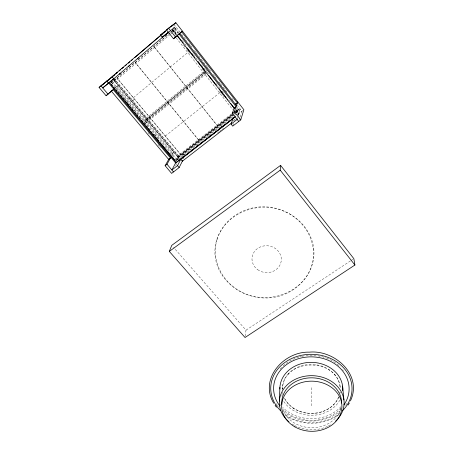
<?xml version="1.0" encoding="UTF-8"?>
<svg xmlns="http://www.w3.org/2000/svg" width="454" height="454" viewBox="0 0 454 454"><rect width="100%" height="100%" fill="white"/><g stroke="black" fill="none" stroke-linecap="round" stroke-linejoin="round"><path stroke-width="0.34" stroke-dasharray="2.27 1.7" d="M282.507 389.226C283.052 357.207 338.253 356.986 340.177 388.505M293.233 407.919L293.415 408.316L292.614 407.505A29.039 24.437 1 0 1 288.687 404.105L287.558 402.834A29.039 24.437 1 0 1 284.777 398.697L284.369 397.846L284.391 398.215C294.686 418.9 330.12 418.65 338.724 396.785M293.778 369.352L293.965 369.227M288.489 373.693L288.335 374.113L288.988 373.16A29.039 24.437 1 0 1 293.08 369.789L294.612 368.824A29.039 24.437 1 0 1 299.634 366.469L301.422 365.873A29.039 24.437 1 0 1 307.023 364.71L308.941 364.534A29.039 24.437 1 0 1 314.724 364.647L316.637 364.902A29.039 24.437 1 0 1 322.187 366.293L323.952 366.963A29.039 24.437 1 0 1 328.878 369.528L330.37 370.56A29.039 24.437 1 0 1 334.326 374.113L335.444 375.435A29.039 24.437 1 0 1 338.156 379.714L338.826 381.229A29.039 24.437 1 0 1 340.114 385.934L340.239 387.126M288.086 403.731L288.035 403.373M284.516 379.379L284.607 379.198M281.996 396.138L282.099 393.374M282.246 389.231L282.292 387.847M282.53 385.804L282.575 385.338M339.967 393.317L340.023 391.944M245.222 336.176L246.011 330.171L173.621 247.492M339.938 393.045L340.086 392.33M239.343 119.538L239.945 117.614M240.149 116.973L241.954 111.196L237.385 105.368M237.136 119.425L237.754 117.518M237.958 116.882L240.433 109.255L236.137 112.603M237.255 113.404L238.719 109.034L235.376 111.639M232.936 125.469L233.594 123.505M234.695 120.225L235.138 118.92M236.727 112.842L237.397 110.855L236.091 109.187M235.949 111.854L236.63 109.879L235.518 110.748M338.769 396.978A29.039 24.437 1 0 1 338.099 398.464L337.311 399.912A29.039 24.437 1 0 1 334.309 403.935L333.111 405.15A29.039 24.437 1 0 1 328.991 408.373L327.465 409.287A29.039 24.437 1 0 1 322.516 411.5L320.762 412.05A29.039 24.437 1 0 1 315.309 413.123L313.447 413.282A29.039 24.437 1 0 1 307.846 413.146L306.002 412.896A29.039 24.437 1 0 1 300.616 411.568L298.902 410.932A29.039 24.437 1 0 1 294.084 408.486L293.42 408.038M183.507 158.894L184.131 157.663M182.582 155.801L183.847 153.344L185.374 155.189M175.687 165.574L176.941 163.173M180.823 154.706L116.911 77.98L180.823 154.706L233.22 113.858M177.786 159.825L179.353 156.846L114.204 78.616M176.81 160.659L178.456 157.544L232.8 115.208M337.759 399.395L337.736 399.123M171.799 155.688L173.859 152.028L172.066 153.429L171.374 154.655M205.934 73.696L205.248 74.757L145.496 123.255L148.214 119.828L206.411 72.549M165.313 136.047L221.126 91.612M205.821 71.618L204.436 73.724L144.678 122.285L147.414 118.869M205.021 70.603L203.625 72.697L143.861 121.309L146.614 117.904L203.721 71.42M288.347 373.852L287.808 374.431A29.039 24.437 1 0 0 284.919 378.574L284.181 380.049A29.039 24.437 1 0 0 282.683 384.674L282.428 386.252A29.039 24.437 1 0 0 282.286 389.441M133.408 97.661L189.341 51.177M124.385 98.563L115.356 87.764L116.451 86.822M115.168 87.957L118.244 85.307L115.356 87.764M169.211 31.638L172.429 28.897L176.81 34.476M170.284 30.929L175.562 26.446L170.88 30.112M111.054 82.827L175.42 28.313L113.92 80.511L177.894 157.243L233.492 113.897M170.193 34.464L112.28 83.519L115.657 80.738M170.738 34.005L172.355 32.631M172.895 32.172L174.518 30.798L173.099 31.95M110.515 83.286L115.027 79.609M206.718 70.54L146.511 119.601L205.066 71.982M171.782 31.264L173.689 29.743L177.179 34.186M169.007 31.962L169.813 31.332M171.782 154.377L173.133 153.316L117.16 86.243M231.608 113.801L178.025 155.614L175.88 159.621L232.709 115.344M231.478 114.675L178.587 155.926L175.749 161.272L234.605 115.469M233.776 113.421L235.444 112.121M233.923 113.562L235.722 112.161M236.142 111.837L238.361 110.106L236.613 107.882M234.338 114.811L183.178 154.644L183.944 155.574M235.166 115.032L236.279 114.164M237.794 114.431L242.907 110.453M237.896 114.504L239.014 113.636L235.944 109.737M237.805 114.788L238.923 113.92L235.87 110.038M217.619 132.999L219.293 131.7M219.849 131.268L221.524 129.969M222.085 129.538L223.754 128.238M233.237 120.883L234.911 119.584M339.217 414.451C323.878 425.841 301.467 426.136 285.594 415.643M246.011 330.171L350.306 261.005M350.897 260.613L353.257 259.047M148.038 132.557L149.406 134.185M158.054 144.503L160.784 147.76M112.053 81.555L178.195 160.767M111.434 82.503L169.416 151.886M169.87 152.431L176.668 160.557L178.791 156.539L114.828 79.739M124.833 99.108L126.643 101.265M127.092 101.804L128.896 103.966M129.35 104.505L131.155 106.667M131.609 107.206L133.414 109.369M133.862 109.908L140.184 117.467M140.638 118.006L141.54 119.084M144.701 122.864L147.856 126.649M154.178 134.208L158.69 139.605M114.198 80.284L178.064 156.908L238.446 109.834L236.716 107.626M113.307 79.382L179.983 159.377M176.107 37.739L232.788 109.737M174.847 28.772L178.303 33.176M174.654 28.925L178.144 33.375M182.219 40.565L186.14 45.559M193.325 54.741L199.437 62.521M201.389 64.973L206.621 71.636M207.058 72.186L209.237 74.961M216.019 83.632L219.946 88.632M221.875 91.05L224.486 94.381M229.281 100.482L230.155 101.594M172.225 29.056L176.583 34.6M172.974 30.361L176.424 34.742M235.705 110.157L236.534 111.332L235.677 110.237M172.917 30.407L176.368 34.793M175.823 35.304L171.442 29.737L174.597 27.263L178.955 32.813M183.626 45.224L186.776 49.231M187.218 49.787L188.529 51.455M188.966 52.017L190.283 53.685M202.376 69.059L204.118 71.278M204.555 71.828L205.424 72.941M219.815 91.231L221.121 92.894M221.558 93.45L222.869 95.113M223.3 95.669L224.174 96.776M235.405 111.054L238.032 114.397L239.479 110.004L237.3 107.223M173.91 24.34L180.073 32.206M181.657 34.226L187.025 41.081M188.768 43.306L190.078 44.974M190.515 45.531L191.821 47.205M194.437 50.542L195.748 52.21M196.179 52.766L197.49 54.44M198.636 55.899L206.911 66.46M207.081 66.681L208.829 68.912M209.26 69.468L210.571 71.136M213.187 74.473L214.492 76.147M214.929 76.703L216.24 78.372M218.856 81.709L220.162 83.383M220.599 83.939L227.806 93.138M231.937 98.41L233.243 100.079M338.485 380.668L338.457 380.401M282.519 392.165L282.927 393.487M340.194 386.66L340.29 387.534M334.916 374.788L334.995 375.14L334.836 374.715M333.764 404.486L333.616 404.639M329.74 370.124L329.559 369.999M328.299 408.787L328.106 408.901M323.208 366.679L322.987 366.599M321.716 411.75L321.5 411.818M315.831 364.795L315.592 364.766M314.463 413.197L314.23 413.214M311.189 387.676L311.705 406.642M307.006 413.032L306.779 413.004M300.673 366.123L300.446 366.196M299.839 411.279L299.623 411.199M339.921 413.044A40.661 34.22 1 0 1 284.289 413.9M341.141 408.311A37.756 31.774 1 0 1 283.183 409.627M330.433 424.876A32.41 27.024 1.1 0 1 328.089 426.124M327.482 426.408A32.41 27.024 1.1 0 1 294.379 425.432M293.795 425.114A32.41 27.024 1.1 0 1 292.092 424.093M341.011 407.93A29.919 24.947 1.1 0 1 313.01 427.702A29.919 24.947 1.1 0 1 283.018 409.701M339.847 400.139A31.457 26.474 1 0 1 311.847 415.308A31.457 26.474 1 0 1 283.256 400.649M340.994 406.648A37.62 31.695 1 0 1 282.836 407.584M280.952 405.581A37.62 31.695 1 0 1 280.249 404.741M280.095 369.193A37.62 31.695 1 0 1 282.723 366.287M283.131 365.896A37.62 31.695 1 0 1 299.061 356.997M299.651 356.833A37.62 31.695 1 0 1 301.456 356.384M302.063 356.254A37.62 31.695 1 0 1 326.068 357.934M326.642 358.149A37.62 31.695 1 0 1 336.584 363.66M337.044 364.023A37.62 31.695 1 0 1 340.063 366.713M342.685 369.669A37.62 31.695 1 0 1 343.355 370.56M346.873 403.493A40.514 34.135 1 0 1 345.534 405.394M340.693 410.586A40.514 34.135 1 0 1 284.34 412.238M278.279 406.489A40.514 34.135 1 0 1 277.542 405.575M277.184 405.11A40.514 34.135 1 0 1 276.174 403.697M193.103 53.09A2.645 2.503 66.3 0 1 192.473 53.271M129.64 98.813A2.548 2.355 49.6 0 1 133.09 99.261A2.548 2.355 49.6 0 1 132.909 102.729M313.697 248.253C316.648 273.643 295.287 295.486 270.732 297.733C246.102 300.355 220.184 283.977 215.508 258.967C211.025 232.93 232.068 209.941 257.361 207.149C283.024 204.005 310.32 221.802 313.697 248.253M217.069 239.406C209.691 263.621 226.54 288.721 250.012 295.458C273.546 302.597 301.91 291.383 310.973 267.769C320.03 243.066 303.488 216.785 279.233 209.504C254.83 201.837 225.053 214.237 217.069 239.406M217.614 126.019L153.934 46.535L217.614 126.019M199.039 140.502L135.207 62.442L199.039 140.502M257.656 269.665A14.687 13.438 5.4 0 0 281.191 261.22A14.687 13.438 5.4 0 0 261.107 246.641A14.687 13.438 5.4 0 0 257.656 269.665"/><path stroke-width="0.68" d="M279.346 401.109L279.908 387.302M354.914 265.022L280.22 170.165L280.589 165.375L171.754 245.359L169.314 251.414L245.047 337.509L354.914 265.022L353.842 258.661L280.589 165.375M233.362 117.609L231.103 124.095L232.715 126.127L240.762 119.901L243.866 109.709L175.834 22.7L168.559 28.193L160.461 35.1L162.22 37.307L168.723 32.189M238.742 121.462L232.289 113.284L234.309 111.707L237.771 101.917M232.289 113.284L234.196 108.024M235.382 104.732L235.859 103.416M350.431 400.893C362.82 374.896 334.632 349.631 309.327 352.156C283.943 351.277 258.888 378.897 273.739 403.22M169.177 158.531L165.12 165.693L171.612 173.388L179.154 167.554L182.803 160.296M175.823 162.532L171.873 170.012L177.537 165.619L181.322 158.253M109.374 82.503L176.351 162.555L176.532 162.209M165.12 165.693L167.004 164.229L171.005 157.101M348.127 405.042L349.359 402.999M173.91 24.34L166.527 29.924L173.519 38.789L182.406 31.105M173.519 38.789L177.003 35.758M114.868 74.513L99.085 87.423L106.1 95.737L111.792 90.834M106.1 95.737L114.363 88.655M163.888 32.54L112.002 76.766L113.704 78.814M115.095 74.467L108.239 80.199M117.563 72.288L115.957 73.656L117.058 72.788M119.169 70.915L120.775 69.547M121.848 68.639L123.511 67.288M125.06 65.898L126.666 64.53M128.272 63.163L129.878 61.795M131.484 60.422L132.551 59.514M134.696 57.686L162.532 33.965M164.671 32.138L165.744 31.23M171.822 26.122L175.834 22.7M113.835 78.712L102.729 87.906L109.073 82.793M162.22 37.307L168.281 32.149M168.757 32.018L108.75 83.054L175.619 162.924L183.246 156.993M119.226 74.291L120.299 73.383M128.329 66.556L129.396 65.648M137.392 58.901L138.498 57.908M165.262 35.151L167.049 33.681M110.174 81.868L111.684 80.647M110.135 81.936L111.718 80.659M99.085 87.423L103.932 83.598M106.088 81.902L107.167 81.05M108.983 79.501L100.97 85.817L107.984 94.143M110.583 78.241L111.65 77.396M235.484 104.46L237.408 102.95L181.685 31.735L179.75 33.369L236.466 105.612M182.031 157.532L183.144 156.664M196.537 146.25L197.655 145.382M208.812 136.705L209.93 135.837M221.087 127.16L222.199 126.291M184.341 156.136L187.718 153.514M188.807 152.669L191.628 150.473M192.712 149.633L195.543 147.431M196.616 146.597L200.015 143.952M201.077 143.129L203.931 140.91M204.987 140.093L207.841 137.868M208.891 137.057L212.234 134.452M212.875 133.958L230.206 120.48M231.205 119.708L234.122 117.438M176.351 162.555L235.569 116.525M232.959 118.761L180.777 159.32L182.349 161.204L231.75 122.892M231.103 124.095L237.136 119.425M160.461 35.1L165.415 31.332M169.314 251.414L280.22 170.165M167.004 164.229L173.49 171.93M106.656 80.971L108.41 83.071M177.537 165.619L179.154 167.554M111.485 84.444L112.399 85.534M113.761 87.168L114.669 88.252M116.037 89.886L116.945 90.97M118.312 92.605L119.22 93.689M120.582 95.323L121.95 96.952M122.858 98.041L124.226 99.67M125.134 100.76L126.496 102.394M127.409 103.478L128.771 105.112M129.679 106.196L131.047 107.831M131.955 108.915L133.323 110.549M134.685 112.178L135.593 113.267M136.96 114.902L137.868 115.986M139.236 117.62L140.144 118.704M141.506 120.338L142.874 121.967M143.782 123.057L145.149 124.685M146.057 125.775L147.419 127.404M148.333 128.493L149.695 130.128M150.609 131.212L151.971 132.846M152.879 133.93L154.246 135.564M155.154 136.648L156.522 138.283M157.43 139.372L158.792 141.001M159.706 142.091L175.17 160.58M168.559 28.193L175.55 37.075M234.309 111.707L240.762 119.901M177.457 35.713L181.379 40.707M182.253 41.813L183.127 42.926M187.048 47.914L193.149 55.677M194.023 56.79L194.897 57.896M197.944 61.784L204.919 70.654M208.846 75.648L216.252 85.074M219.305 88.961L226.279 97.831M227.153 98.944L228.022 100.05M230.638 103.381L234.565 108.37M276.424 407.181L275.113 405.388M342.588 386.076L343.928 399.94M280.629 410.751A40.661 34.22 1 0 1 283.177 363.745A40.661 34.22 1 0 1 339.098 363.62A40.661 34.22 1 0 1 342.588 410.615M279.846 405.961A37.756 31.774 1 0 1 286.054 364.931A37.756 31.774 1 0 1 335.228 364.125A37.756 31.774 1 0 1 343.894 404.917M288.943 421.794A32.41 27.024 1.1 0 1 288.347 383.823A32.41 27.024 1.1 0 1 333.866 383.108A32.41 27.024 1.1 0 1 335.659 421.057M281.855 404.378A29.919 24.947 1.1 0 1 310.689 377.83A29.919 24.947 1.1 0 1 341.612 403.067M279.868 389.033A31.457 26.474 1 0 1 312.131 362.371A31.457 26.474 1 0 1 342.713 390.707M113.228 89.625L111.389 91.18L168.667 159.433L170.505 157.998L113.228 89.625M179.063 34.016L177.088 35.684L234.116 108.234L236.086 106.696L179.063 34.016M294.93 426.896A30.14 25.072 1.2 0 0 341.856 408.18A30.14 25.072 1.2 0 0 298.596 383.602A30.14 25.072 1.2 0 0 294.93 426.896"/></g></svg>
